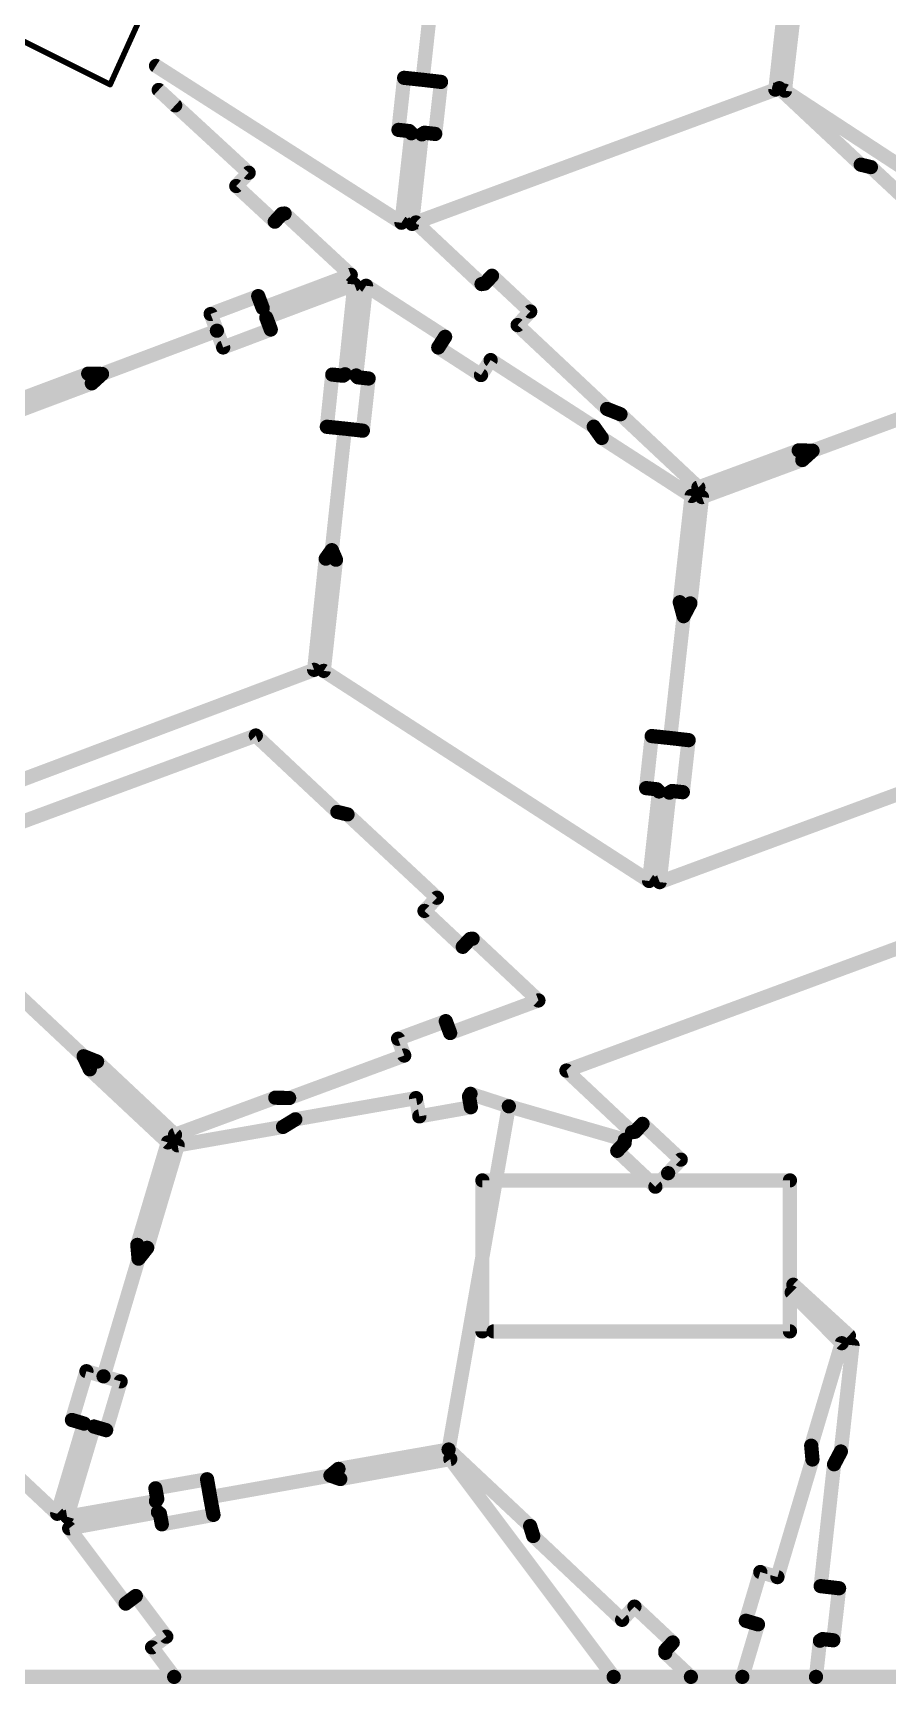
# Model space of a CAD drawing. Extents: x -0.1 to 87.3, y -0.2 to 54.9.
# Drawn here: x 21.86 to 37.15, y -0.1 to 29.42 of the extents above; entities that cross this region are included whole.
import ezdxf

# ---------------------------------------------------------------- set-up
doc = ezdxf.new("R2010")
doc.units = 0
doc.layers.add('115', color=53, linetype='CONTINUOUS')

msp = doc.modelspace()

# ---------------------------------------------------------------- linework, layer by layer
at = {"layer": '115'}
for points, const_width in [([(23.2425, 28.4938), (25.5825, 33.6562)], 0.1), ([(29.0706, 30.7587), (28.8306, 28.5797)], 0.254), ([(35.1391, 28.4037), (35.3579, 30.391)], 0.254), ([(35.3104, 28.3843), (35.541, 30.3703)], 0.254), ([(20.7025, 29.7638), (23.2425, 28.4938)], 0.1), ([(28.4534, 26.0239), (24.0638, 28.8282)], 0.254), ([(28.5007, 28.6148), (28.3996, 27.6842)], 0.254), ([(28.8306, 28.5797), (28.5007, 28.6148)], 0.254), ([(28.8306, 28.5797), (29.1602, 28.5421)], 0.254), ([(29.1602, 28.5421), (29.0565, 27.6119)], 0.254), ([(24.4064, 28.1227), (24.1119, 28.398)], 0.254), ([(24.1119, 28.398), (25.7195, 26.9172)], 0.254), ([(28.6426, 26.0031), (35.1391, 28.4037)], 0.254), ([(28.7119, 26.0289), (35.2084, 28.4295)], 0.254), ([(35.2084, 28.4295), (36.6669, 27.062)], 0.254), ([(41.1066, 24.5933), (35.3104, 28.3843)], 0.254), ([(28.3996, 27.6842), (28.5913, 27.6631)], 0.254), ([(28.6309, 27.6238), (28.4534, 26.0239)], 0.254), ([(28.5913, 27.6631), (28.6309, 27.6238)], 0.254), ([(28.8648, 27.633), (28.8175, 27.6033)], 0.254), ([(29.0565, 27.6119), (28.8648, 27.633)], 0.254), ([(28.8175, 27.6033), (28.6426, 26.0031)], 0.254), ([(36.6669, 27.062), (36.8484, 27.0188)], 0.254), ([(25.7195, 26.9172), (25.4984, 26.6804)], 0.254), ([(36.8484, 27.0188), (38.4474, 25.5285)], 0.254), ([(25.4984, 26.6804), (26.1868, 26.0424)], 0.254), ([(26.1868, 26.0424), (26.3179, 26.1839)], 0.254), ([(26.3179, 26.1839), (26.3623, 26.1883)], 0.254), ([(26.3623, 26.1883), (27.546, 25.0916)], 0.254), ([(29.8853, 24.9269), (28.7119, 26.0289)], 0.254), ([(27.546, 25.0916), (25.9709, 24.4993)], 0.254), ([(30.0725, 25.0758), (29.9406, 24.9351)], 0.254), ([(30.7562, 24.4365), (30.0725, 25.0758)], 0.254), ([(25.891, 24.7117), (25.0397, 24.3914)], 0.254), ([(25.9709, 24.4993), (25.891, 24.7117)], 0.254), ([(27.6108, 24.9194), (26.0359, 24.3267)], 0.254), ([(27.4436, 23.3145), (27.6108, 24.9194)], 0.254), ([(27.6435, 23.2931), (27.8202, 24.897)], 0.254), ([(27.8202, 24.897), (29.2337, 23.984)], 0.254), ([(29.9406, 24.9351), (29.8853, 24.9269)], 0.254), ([(25.0397, 24.3914), (25.1521, 24.0927)], 0.254), ([(30.5302, 24.1936), (30.7562, 24.4365)], 0.254), ([(25.1521, 24.0927), (23.0981, 23.3199)], 0.254), ([(25.2645, 23.794), (25.1521, 24.0927)], 0.254), ([(26.1158, 24.1143), (25.2645, 23.794)], 0.254), ([(26.0359, 24.3267), (26.1158, 24.1143)], 0.254), ([(32.1294, 22.6943), (30.5302, 24.1936)], 0.254), ([(29.2337, 23.984), (29.1106, 23.7934)], 0.254), ([(29.1106, 23.7934), (29.8747, 23.3)], 0.254), ([(29.8747, 23.3), (30.0478, 23.5681)], 0.254), ([(30.0478, 23.5681), (31.8915, 22.3777)], 0.254), ([(22.8504, 23.325), (21.061, 22.6518)], 0.254), ([(23.0981, 23.3199), (22.8504, 23.325)], 0.254), ([(23.0981, 23.3199), (22.9152, 23.1528)], 0.254), ([(27.1182, 22.375), (27.2154, 23.3085)], 0.254), ([(27.2154, 23.3085), (27.4072, 23.2885)], 0.254), ([(27.4072, 23.2885), (27.4436, 23.3145)], 0.254), ([(27.6735, 23.26), (27.6435, 23.2931)], 0.254), ([(27.8652, 23.2389), (27.6735, 23.26)], 0.254), ([(27.7625, 22.306), (27.8652, 23.2389)], 0.254), ([(22.9152, 23.1528), (21.1258, 22.4796)], 0.254), ([(32.3699, 22.5992), (32.1294, 22.6943)], 0.254), ([(37.8633, 22.7074), (35.8048, 21.9467)], 0.254), ([(27.4406, 22.3427), (27.1182, 22.375)], 0.254), ([(27.2077, 20.1694), (27.4406, 22.3427)], 0.254), ([(27.4406, 22.3427), (27.7625, 22.306)], 0.254), ([(31.8915, 22.3777), (32.0348, 22.1756)], 0.254), ([(33.7638, 21.2906), (32.3699, 22.5992)], 0.254), ([(32.0348, 22.1756), (33.641, 21.1386)], 0.254), ([(35.5572, 21.9533), (33.7638, 21.2906)], 0.254), ([(35.6209, 21.7807), (33.8276, 21.118)], 0.254), ([(35.8048, 21.9467), (35.5572, 21.9533)], 0.254), ([(35.8048, 21.9467), (35.6209, 21.7807)], 0.254), ([(33.641, 21.1386), (33.4304, 19.2383)], 0.254), ([(33.8276, 21.118), (33.6196, 19.2175)], 0.254), ([(26.8917, 18.0293), (27.0988, 20.0178)], 0.254), ([(27.0631, 18.0109), (27.282, 19.9982)], 0.254), ([(27.0988, 20.0178), (27.2077, 20.1694)], 0.254), ([(27.282, 19.9982), (27.2077, 20.1694)], 0.254), ([(33.4304, 19.2383), (33.4987, 18.9889)], 0.254), ([(33.6196, 19.2175), (33.4987, 18.9889)], 0.254), ([(33.4987, 18.9889), (33.2587, 16.8099)], 0.254), ([(20.4094, 15.5905), (26.8917, 18.0293)], 0.254), ([(32.8815, 14.2541), (27.0631, 18.0109)], 0.254), ([(19.3513, 14.4545), (25.8478, 16.8551)], 0.254), ([(25.8478, 16.8551), (27.3064, 15.4876)], 0.254), ([(32.9288, 16.8449), (32.8276, 15.9144)], 0.254), ([(33.2587, 16.8099), (32.9288, 16.8449)], 0.254), ([(33.2587, 16.8099), (33.5883, 16.7723)], 0.254), ([(33.5883, 16.7723), (33.4845, 15.842)], 0.254), ([(33.0707, 14.2332), (39.5672, 16.6338)], 0.254), ([(32.8276, 15.9144), (33.0194, 15.8933)], 0.254), ([(33.059, 15.854), (32.8815, 14.2541)], 0.254), ([(33.0194, 15.8933), (33.059, 15.854)], 0.254), ([(33.2456, 15.8334), (33.0707, 14.2332)], 0.254), ([(33.2928, 15.8632), (33.2456, 15.8334)], 0.254), ([(33.4845, 15.842), (33.2928, 15.8632)], 0.254), ([(27.3064, 15.4876), (27.4879, 15.4444)], 0.254), ([(27.4879, 15.4444), (29.0868, 13.9541)], 0.254), ([(29.0868, 13.9541), (28.8643, 13.7186)], 0.254), ([(28.8643, 13.7186), (29.549, 13.0766)], 0.254), ([(29.549, 13.0766), (29.6809, 13.2173)], 0.254), ([(29.6809, 13.2173), (29.7253, 13.2215)], 0.254), ([(29.7253, 13.2215), (30.9025, 12.1178)], 0.254), ([(31.4031, 10.8641), (37.8997, 13.2647)], 0.254), ([(22.7689, 11.1199), (21.1697, 12.6192)], 0.254), ([(30.9025, 12.1178), (29.324, 11.5348)], 0.254), ([(29.2453, 11.7476), (28.3922, 11.4323)], 0.254), ([(29.324, 11.5348), (29.2453, 11.7476)], 0.254), ([(28.3922, 11.4323), (28.5028, 11.133)], 0.254), ([(22.8792, 10.886), (22.7689, 11.1199)], 0.254), ([(23.0094, 11.0248), (22.7689, 11.1199)], 0.254), ([(28.5028, 11.133), (26.4442, 10.3723)], 0.254), ([(24.2749, 9.5793), (22.8792, 10.886)], 0.254), ([(24.4032, 9.7162), (23.0094, 11.0248)], 0.254), ([(32.5766, 9.7622), (31.4031, 10.8641)], 0.254), ([(26.1966, 10.3789), (24.4032, 9.7162)], 0.254), ([(26.4442, 10.3723), (26.1966, 10.3789)], 0.254), ([(26.5547, 9.992), (28.7138, 10.3718)], 0.254), ([(28.7138, 10.3718), (28.7725, 10.0453)], 0.254), ([(28.7725, 10.0453), (29.6941, 10.2087)], 0.254), ([(30.373, 10.2253), (29.2956, 4.0877)], 0.254), ([(29.6607, 10.3986), (29.6874, 10.4477)], 0.254), ([(29.6941, 10.2087), (29.6607, 10.3986)], 0.254), ([(29.6874, 10.4477), (30.373, 10.2253)], 0.254), ([(32.4482, 9.6252), (30.373, 10.2253)], 0.254), ([(26.3344, 9.8567), (26.5547, 9.992)], 0.254), ([(32.7637, 9.911), (32.6318, 9.7703)], 0.254), ([(33.4474, 9.2717), (32.7637, 9.911)], 0.254), ([(24.4512, 9.5267), (26.3344, 9.8567)], 0.254), ([(32.4436, 9.5696), (32.4482, 9.6252)], 0.254), ([(32.6318, 9.7703), (32.5766, 9.7622)], 0.254), ([(23.729, 7.747), (24.2749, 9.5793)], 0.254), ([(23.9053, 7.6944), (24.4512, 9.5267)], 0.254), ([(32.3117, 9.4289), (32.4436, 9.5696)], 0.254), ([(32.9937, 8.7877), (32.3117, 9.4289)], 0.254), ([(33.2215, 9.0289), (32.9937, 8.7877)], 0.254), ([(33.2215, 9.0289), (33.4474, 9.2717)], 0.254), ([(35.4, 8.9), (29.9, 8.9)], 0.254), ([(29.9, 8.9), (29.9, 6.2)], 0.254), ([(35.4, 6.2), (35.4, 8.9)], 0.254), ([(23.7515, 7.5003), (23.729, 7.747)], 0.254), ([(23.7515, 7.5003), (23.9053, 7.6944)], 0.254), ([(23.1249, 5.397), (23.7515, 7.5003)], 0.254), ([(36.4551, 6.1258), (35.4612, 7.0344)], 0.254), ([(36.3267, 5.9889), (35.431, 6.8956)], 0.254), ([(30.1, 6.2), (35.4, 6.2)], 0.254), ([(35.7808, 4.1566), (36.3267, 5.9889)], 0.254), ([(36.5188, 5.9532), (36.3108, 4.0527)], 0.254), ([(22.5594, 4.6165), (22.8191, 5.4882)], 0.254), ([(22.8191, 5.4882), (23.1249, 5.397)], 0.254), ([(23.4308, 5.3059), (23.1249, 5.397)], 0.254), ([(23.1711, 4.4342), (23.4308, 5.3059)], 0.254), ([(22.7768, 4.5517), (22.5594, 4.6165)], 0.254), ([(22.2966, 2.9389), (22.7768, 4.5517)], 0.254), ([(22.473, 2.8864), (22.9536, 4.499)], 0.254), ([(22.9536, 4.499), (23.1711, 4.4342)], 0.254), ([(21.1195, 4.0426), (22.2966, 2.9389)], 0.254), ([(29.2956, 4.0877), (27.3265, 3.7414)], 0.254), ([(29.2956, 4.0877), (30.7541, 2.7202)], 0.254), ([(35.8033, 3.9099), (35.7808, 4.1566)], 0.254), ([(36.3108, 4.0527), (36.1899, 3.8241)], 0.254), ([(27.3265, 3.7414), (27.183, 3.6221)], 0.254), ([(29.3259, 3.918), (27.3589, 3.5601)], 0.254), ([(32.2482, 0.0227), (29.3259, 3.918)], 0.254), ([(35.1767, 1.8067), (35.8033, 3.9099)], 0.254), ([(36.1899, 3.8241), (35.95, 1.6451)], 0.254), ([(24.9765, 3.5565), (24.0521, 3.3939)], 0.254), ([(25.0313, 3.2372), (24.9765, 3.5565)], 0.254), ([(27.183, 3.6221), (25.0313, 3.2372)], 0.254), ([(27.3589, 3.5601), (27.183, 3.6221)], 0.254), ([(24.0622, 3.1659), (22.473, 2.8864)], 0.254), ([(24.0521, 3.3939), (24.0855, 3.204)], 0.254), ([(24.0855, 3.204), (24.0622, 3.1659)], 0.254), ([(25.0313, 3.2372), (25.0906, 2.9186)], 0.254), ([(24.0976, 2.9679), (22.5101, 2.6791)], 0.254), ([(24.1327, 2.9403), (24.0976, 2.9679)], 0.254), ([(24.1672, 2.7506), (24.1327, 2.9403)], 0.254), ([(25.0906, 2.9186), (24.1672, 2.7506)], 0.254), ([(22.5101, 2.6791), (23.5201, 1.3331)], 0.254), ([(30.7541, 2.7202), (30.809, 2.5419)], 0.254), ([(30.809, 2.5419), (32.3991, 1.0422)], 0.254), ([(34.6112, 1.0261), (34.8709, 1.8978)], 0.254), ([(34.8709, 1.8978), (35.1767, 1.8067)], 0.254), ([(35.95, 1.6451), (36.2796, 1.6075)], 0.254), ([(23.5201, 1.3331), (23.7016, 1.4693)], 0.254), ([(23.7016, 1.4693), (24.2474, 0.7417)], 0.254), ([(36.2796, 1.6075), (36.1758, 0.6773)], 0.254), ([(32.3991, 1.0422), (32.6198, 1.2795)], 0.254), ([(32.6198, 1.2795), (33.3045, 0.6375)], 0.254), ([(34.5492, 0.0227), (34.8287, 0.9613)], 0.254), ([(34.8287, 0.9613), (34.6112, 1.0261)], 0.254), ([(24.2474, 0.7417), (23.9921, 0.5502)], 0.254), ([(23.9921, 0.5502), (24.3879, 0.0227)], 0.254), ([(33.1726, 0.4968), (33.1713, 0.4522)], 0.254), ([(33.3045, 0.6375), (33.1726, 0.4968)], 0.254), ([(35.9369, 0.6687), (35.8662, 0.0227)], 0.254), ([(35.9841, 0.6984), (35.9369, 0.6687)], 0.254), ([(36.1758, 0.6773), (35.9841, 0.6984)], 0.254), ([(33.1713, 0.4522), (33.6294, 0.0227)], 0.254), ([(7.315, 0.025), (60.25, 0.025)], 0.254), ([(14.179, 0.0227), (24.3879, 0.0227)], 0.254), ([(24.3879, 0.0227), (32.2482, 0.0227)], 0.254), ([(32.2482, 0.0227), (33.6294, 0.0227)], 0.254), ([(33.6294, 0.0227), (34.5492, 0.0227)], 0.254), ([(34.5492, 0.0227), (35.8662, 0.0227)], 0.254), ([(35.8662, 0.0227), (38.3443, 0.0227)], 0.254)]:
    msp.add_lwpolyline(points, dxfattribs=dict(at, const_width=const_width))
for points, const_width in [([(24.0979, 28.8817, 1), (24.0296, 28.7747)], 0.127), ([(28.5074, 28.6779, 1), (28.494, 28.5516)], 0.127), ([(28.5639, 28.6079, 1), (28.4376, 28.6216)], 0.127), ([(28.8378, 28.6428, 1), (28.8234, 28.5166)], 0.127), ([(28.7675, 28.5867, 1), (28.8937, 28.5728)], 0.127), ([(28.8239, 28.5166, 1), (28.8373, 28.6429)], 0.127), ([(29.2233, 28.5351, 1), (29.0971, 28.5492)], 0.127), ([(29.153, 28.479, 1), (29.1674, 28.6052)], 0.127), ([(23.2197, 28.5041, 1), (23.2653, 28.4834)], 0.05), ([(23.2313, 28.4714, 1), (23.2537, 28.5161)], 0.05), ([(24.1549, 28.4447, 1), (24.0688, 28.3513)], 0.127), ([(24.1552, 28.4444, 1), (24.0685, 28.3516)], 0.127), ([(35.076, 28.4106, 1), (35.2022, 28.3967)], 0.127), ([(35.1611, 28.3441, 1), (35.1171, 28.4632)], 0.127), ([(35.2518, 28.4758, 1), (35.165, 28.3832)], 0.127), ([(35.2304, 28.37, 1), (35.1864, 28.4891)], 0.127), ([(35.3452, 28.4374, 1), (35.2757, 28.3311)], 0.127), ([(35.2473, 28.3916, 1), (35.3735, 28.377)], 0.127), ([(24.363, 28.0763, 1), (24.4497, 28.1691)], 0.127), ([(28.3364, 27.6911, 1), (28.4627, 27.6774)], 0.127), ([(28.4065, 27.7473, 1), (28.3926, 27.6211)], 0.127), ([(28.6359, 27.7082, 1), (28.5466, 27.618)], 0.127), ([(28.694, 27.6168, 1), (28.5678, 27.6308)], 0.127), ([(28.5843, 27.6, 1), (28.5982, 27.7262)], 0.127), ([(28.8717, 27.6961, 1), (28.8578, 27.5699)], 0.127), ([(28.8986, 27.5792, 1), (28.8309, 27.6867)], 0.127), ([(28.5862, 27.5787, 1), (28.6756, 27.6689)], 0.127), ([(28.7837, 27.657, 1), (28.8513, 27.5495)], 0.127), ([(28.8806, 27.5964, 1), (28.7544, 27.6102)], 0.127), ([(28.9933, 27.6189, 1), (29.1196, 27.6048)], 0.127), ([(29.0495, 27.5488, 1), (29.0634, 27.675)], 0.127), ([(36.6816, 27.1238, 1), (36.6522, 27.0003)], 0.127), ([(36.6235, 27.0157, 1), (36.7104, 27.1084)], 0.127), ([(25.7659, 26.8738, 1), (25.6731, 26.9605)], 0.127), ([(25.6765, 26.8705, 1), (25.7626, 26.9639)], 0.127), ([(36.8917, 27.0652, 1), (36.8051, 26.9723)], 0.127), ([(36.8337, 26.957, 1), (36.8631, 27.0805)], 0.127), ([(25.5415, 26.7269, 1), (25.4552, 26.6338)], 0.127), ([(25.452, 26.7237, 1), (25.5448, 26.637)], 0.127), ([(26.3116, 26.2471, 1), (26.3242, 26.1207)], 0.127), ([(26.3645, 26.1408, 1), (26.2714, 26.2271)], 0.127), ([(26.4055, 26.2349, 1), (26.3192, 26.1418)], 0.127), ([(26.3686, 26.1251, 1), (26.356, 26.2515)], 0.127), ([(26.1403, 26.0856, 1), (26.2334, 25.9993)], 0.127), ([(26.1437, 25.9959, 1), (26.23, 26.089)], 0.127), ([(28.3903, 26.0309, 1), (28.5165, 26.0169)], 0.127), ([(28.4192, 25.9704, 1), (28.4876, 26.0774)], 0.127), ([(28.6205, 26.0626, 1), (28.6646, 25.9435)], 0.127), ([(28.5794, 26.01, 1), (28.7057, 25.9961)], 0.127), ([(28.7553, 26.0752, 1), (28.6684, 25.9826)], 0.127), ([(28.6899, 26.0885, 1), (28.7339, 25.9693)], 0.127), ([(27.5028, 25.045, 1), (27.5891, 25.1382)], 0.127), ([(27.5683, 25.0322, 1), (27.5236, 25.1511)], 0.127), ([(30.1158, 25.1222, 1), (30.0291, 25.0294)], 0.127), ([(30.1188, 25.0323, 1), (30.0261, 25.1192)], 0.127), ([(25.9505, 24.734, 1), (25.8316, 24.6893)], 0.127), ([(25.9134, 24.6522, 1), (25.8687, 24.7711)], 0.127), ([(27.6739, 24.9128, 1), (27.5476, 24.926)], 0.127), ([(27.6331, 24.86, 1), (27.5884, 24.9788)], 0.127), ([(27.8546, 24.9503, 1), (27.7857, 24.8436)], 0.127), ([(27.8833, 24.89, 1), (27.757, 24.9039)], 0.127), ([(29.876, 24.9898, 1), (29.8946, 24.8641)], 0.127), ([(29.8418, 24.8807, 1), (29.9288, 24.9732)], 0.127), ([(29.8942, 24.9785, 1), (29.9869, 24.8917)], 0.127), ([(29.9498, 24.8723, 1), (29.9313, 24.9979)], 0.127), ([(25.0992, 24.4137, 1), (24.9803, 24.369)], 0.127), ([(25.0174, 24.4508, 1), (25.0621, 24.3319)], 0.127), ([(25.9486, 24.5587, 1), (25.9933, 24.4399)], 0.127), ([(25.9115, 24.4769, 1), (26.0303, 24.5217)], 0.127), ([(30.8027, 24.3933, 1), (30.7097, 24.4798)], 0.127), ([(30.7128, 24.3901, 1), (30.7995, 24.4829)], 0.127), ([(25.2115, 24.1151, 1), (25.0927, 24.0703)], 0.127), ([(25.1745, 24.0333, 1), (25.1297, 24.1521)], 0.127), ([(26.0953, 24.349, 1), (25.9764, 24.3043)], 0.127), ([(26.0135, 24.3861, 1), (26.0582, 24.2672)], 0.127), ([(26.1381, 24.0549, 1), (26.0934, 24.1737)], 0.127), ([(30.5737, 24.24, 1), (30.4868, 24.1473)], 0.127), ([(30.4837, 24.2369, 1), (30.5767, 24.1504)], 0.127), ([(25.0927, 24.0703, 1), (25.2115, 24.1151)], 0.127), ([(25.2421, 23.8534, 1), (25.2868, 23.7346)], 0.127), ([(26.0563, 24.0919, 1), (26.1752, 24.1366)], 0.127), ([(29.1451, 23.8467, 1), (29.0762, 23.74)], 0.127), ([(29.287, 23.9496, 1), (29.1804, 24.0184)], 0.127), ([(29.1992, 23.9307, 1), (29.2682, 24.0373)], 0.127), ([(25.205, 23.7716, 1), (25.3239, 23.8164)], 0.127), ([(29.0573, 23.8278, 1), (29.164, 23.7589)], 0.127), ([(30.0823, 23.6214, 1), (30.0134, 23.5148)], 0.127), ([(30.1012, 23.5337, 1), (29.9945, 23.6025)], 0.127), ([(22.8517, 23.3885, 1), (22.8491, 23.2616)], 0.127), ([(22.8728, 23.2656, 1), (22.828, 23.3845)], 0.127), ([(23.0757, 23.3794, 1), (23.1204, 23.2605)], 0.127), ([(23.1409, 23.273, 1), (23.0552, 23.3668)], 0.127), ([(23.0968, 23.2564, 1), (23.0994, 23.3834)], 0.127), ([(27.222, 23.3717, 1), (27.2088, 23.2454)], 0.127), ([(27.2786, 23.3019, 1), (27.1523, 23.3151)], 0.127), ([(27.3703, 23.3402, 1), (27.4442, 23.2369)], 0.127), ([(27.3804, 23.3211, 1), (27.5067, 23.3079)], 0.127), ([(27.4007, 23.2254, 1), (27.4138, 23.3517)], 0.127), ([(27.4805, 23.2628, 1), (27.4066, 23.3662)], 0.127), ([(27.6905, 23.3357, 1), (27.5965, 23.2504)], 0.127), ([(27.5804, 23.3, 1), (27.7066, 23.2861)], 0.127), ([(27.6805, 23.3231, 1), (27.6666, 23.1969)], 0.127), ([(27.6265, 23.2173, 1), (27.7205, 23.3027)], 0.127), ([(27.9283, 23.2319, 1), (27.8021, 23.2459)], 0.127), ([(27.8583, 23.1758, 1), (27.8722, 23.302)], 0.127), ([(29.8214, 23.3345, 1), (29.9281, 23.2656)], 0.127), ([(29.8403, 23.2467, 1), (29.9092, 23.3534)], 0.127), ([(22.8724, 23.1997, 1), (22.958, 23.1059)], 0.127), ([(22.9376, 23.0934, 1), (22.8928, 23.2123)], 0.127), ([(32.1528, 22.7533, 1), (32.1061, 22.6352)], 0.127), ([(32.086, 22.6479, 1), (32.1729, 22.7406)], 0.127), ([(27.1245, 22.4382, 1), (27.1118, 22.3118)], 0.127), ([(27.055, 22.3816, 1), (27.1813, 22.3684)], 0.127), ([(27.4478, 22.4058, 1), (27.4334, 22.2796)], 0.127), ([(27.5037, 22.3359, 1), (27.3774, 22.3495)], 0.127), ([(27.4342, 22.2795, 1), (27.4469, 22.4059)], 0.127), ([(31.9433, 22.4144, 1), (31.8397, 22.3409)], 0.127), ([(31.8571, 22.3243, 1), (31.9259, 22.431)], 0.127), ([(32.4134, 22.6455, 1), (32.3265, 22.5529)], 0.127), ([(32.3466, 22.5402, 1), (32.3933, 22.6583)], 0.127), ([(27.6994, 22.3129, 1), (27.8256, 22.299)], 0.127), ([(27.7553, 22.2429, 1), (27.7697, 22.369)], 0.127), ([(32.0693, 22.229, 1), (32.0004, 22.1223)], 0.127), ([(31.983, 22.1389, 1), (32.0866, 22.2124)], 0.127), ([(35.5588, 22.0168, 1), (35.5555, 21.8898)], 0.127), ([(35.5792, 21.8937, 1), (35.5351, 22.0129)], 0.127), ([(35.5784, 21.8278, 1), (35.6635, 21.7336)], 0.127), ([(35.6429, 21.7211, 1), (35.5989, 21.8403)], 0.127), ([(35.7828, 22.0063, 1), (35.8268, 21.8872)], 0.127), ([(35.8473, 21.8996, 1), (35.7622, 21.9938)], 0.127), ([(35.8031, 21.8832, 1), (35.8065, 22.0102)], 0.127), ([(33.7041, 21.1316, 1), (33.5779, 21.1456)], 0.127), ([(33.6065, 21.0852, 1), (33.6754, 21.1919)], 0.127), ([(33.7418, 21.3502, 1), (33.7858, 21.231)], 0.127), ([(33.7203, 21.2443, 1), (33.8073, 21.3369)], 0.127), ([(33.8056, 21.1776, 1), (33.8496, 21.0585)], 0.127), ([(33.8907, 21.1111, 1), (33.7644, 21.1249)], 0.127), ([(27.0472, 20.0549, 1), (27.1504, 19.9808)], 0.127), ([(27.162, 20.0113, 1), (27.0357, 20.0244)], 0.127), ([(27.1445, 20.1761, 1), (27.2708, 20.1626)], 0.127), ([(27.2659, 20.1946, 1), (27.1494, 20.1441)], 0.127), ([(27.2593, 20.1323, 1), (27.1561, 20.2064)], 0.127), ([(27.3451, 19.9912, 1), (27.2188, 20.0052)], 0.127), ([(27.2237, 19.9729, 1), (27.3402, 20.0235)], 0.127), ([(33.4917, 19.2551, 1), (33.3692, 19.2215)], 0.127), ([(33.3673, 19.2453, 1), (33.4935, 19.2313)], 0.127), ([(33.5564, 19.2244, 1), (33.6827, 19.2106)], 0.127), ([(33.6757, 19.1878, 1), (33.5634, 19.2472)], 0.127), ([(33.4425, 19.0186, 1), (33.5548, 18.9592)], 0.127), ([(33.5618, 18.9819, 1), (33.4356, 18.9959)], 0.127), ([(33.4374, 18.9721, 1), (33.5599, 19.0057)], 0.127), ([(26.8285, 18.0358, 1), (26.9548, 18.0227)], 0.127), ([(26.914, 17.9698, 1), (26.8693, 18.0887)], 0.127), ([(27, 18.0179, 1), (27.1262, 18.0039)], 0.127), ([(27.0975, 18.0642, 1), (27.0287, 17.9576)], 0.127), ([(25.8913, 16.9014, 1), (25.8044, 16.8088)], 0.127), ([(25.8699, 16.7955, 1), (25.8258, 16.9147)], 0.127), ([(32.9355, 16.9081, 1), (32.9221, 16.7818)], 0.127), ([(32.992, 16.8381, 1), (32.8657, 16.8518)], 0.127), ([(33.2659, 16.873, 1), (33.2515, 16.7468)], 0.127), ([(33.1956, 16.8168, 1), (33.3218, 16.8029)], 0.127), ([(33.252, 16.7467, 1), (33.2654, 16.873)], 0.127), ([(33.6514, 16.7653, 1), (33.5252, 16.7793)], 0.127), ([(33.5811, 16.7092, 1), (33.5955, 16.8354)], 0.127), ([(32.7645, 15.9213, 1), (32.8908, 15.9075)], 0.127), ([(32.8346, 15.9775, 1), (32.8207, 15.8513)], 0.127), ([(33.064, 15.9384, 1), (32.9747, 15.8482)], 0.127), ([(33.1221, 15.847, 1), (32.9959, 15.861)], 0.127), ([(33.0124, 15.8302, 1), (33.0263, 15.9564)], 0.127), ([(33.0143, 15.8089, 1), (33.1037, 15.8991)], 0.127), ([(33.2118, 15.8872, 1), (33.2794, 15.7797)], 0.127), ([(33.3087, 15.8265, 1), (33.1825, 15.8403)], 0.127), ([(33.2998, 15.9263, 1), (33.2859, 15.8)], 0.127), ([(33.3267, 15.8094, 1), (33.259, 15.9169)], 0.127), ([(33.4776, 15.7789, 1), (33.4915, 15.9052)], 0.127), ([(33.4214, 15.8491, 1), (33.5477, 15.835)], 0.127), ([(27.3211, 15.5494, 1), (27.2917, 15.4259)], 0.127), ([(27.2629, 15.4413, 1), (27.3498, 15.534)], 0.127), ([(27.5312, 15.4908, 1), (27.4446, 15.3979)], 0.127), ([(27.4732, 15.3826, 1), (27.5026, 15.5061)], 0.127), ([(32.8184, 14.2611, 1), (32.9446, 14.247)], 0.127), ([(32.8471, 14.2007, 1), (32.916, 14.3074)], 0.127), ([(33.0486, 14.2928, 1), (33.0927, 14.1737)], 0.127), ([(33.0075, 14.2401, 1), (33.1338, 14.2263)], 0.127), ([(29.133, 13.9104, 1), (29.0407, 13.9977)], 0.127), ([(29.0435, 13.9076, 1), (29.1301, 14.0005)], 0.127), ([(28.9077, 13.7649, 1), (28.8208, 13.6722)], 0.127), ([(28.8181, 13.7622, 1), (28.9104, 13.675)], 0.127), ([(29.675, 13.2805, 1), (29.6868, 13.1541)], 0.127), ([(29.7272, 13.1739, 1), (29.6346, 13.2607)], 0.127), ([(29.7688, 13.2678, 1), (29.6819, 13.1751)], 0.127), ([(29.7312, 13.1582, 1), (29.7194, 13.2847)], 0.127), ([(29.5026, 13.12, 1), (29.5953, 13.0332)], 0.127), ([(29.5055, 13.0303, 1), (29.5924, 13.1229)], 0.127), ([(30.859, 12.0715, 1), (30.9459, 12.1641)], 0.127), ([(30.9245, 12.0582, 1), (30.8805, 12.1774)], 0.127), ([(29.3049, 11.7696, 1), (29.1858, 11.7256)], 0.127), ([(29.2673, 11.688, 1), (29.2233, 11.8072)], 0.127), ([(28.3701, 11.4919, 1), (28.4142, 11.3728)], 0.127), ([(28.4517, 11.4543, 1), (28.3326, 11.4103)], 0.127), ([(29.302, 11.5943, 1), (29.346, 11.4752)], 0.127), ([(29.2644, 11.5127, 1), (29.3835, 11.5568)], 0.127), ([(22.8263, 11.1469, 1), (22.7115, 11.0928)], 0.127), ([(22.7922, 11.1789, 1), (22.7456, 11.0608)], 0.127), ([(22.7255, 11.0735, 1), (22.8123, 11.1662)], 0.127), ([(28.4432, 11.111, 1), (28.5623, 11.155)], 0.127), ([(28.5248, 11.0734, 1), (28.4807, 11.1925)], 0.127), ([(22.9226, 10.9323, 1), (22.8358, 10.8396)], 0.127), ([(22.8218, 10.8589, 1), (22.9367, 10.9131)], 0.127), ([(23.0528, 11.0711, 1), (22.9659, 10.9785)], 0.127), ([(22.986, 10.9658, 1), (23.0327, 11.0839)], 0.127), ([(31.3811, 10.9237, 1), (31.4251, 10.8045)], 0.127), ([(31.4466, 10.9104, 1), (31.3597, 10.8178)], 0.127), ([(26.1983, 10.4424, 1), (26.1949, 10.3154)], 0.127), ([(26.2186, 10.3193, 1), (26.1746, 10.4384)], 0.127), ([(26.4222, 10.4319, 1), (26.4662, 10.3127)], 0.127), ([(26.4425, 10.3088, 1), (26.4459, 10.4358)], 0.127), ([(28.7763, 10.383, 1), (28.6513, 10.3605)], 0.127), ([(28.7248, 10.3092, 1), (28.7028, 10.4343)], 0.127), ([(29.7233, 10.4096, 1), (29.5982, 10.3876)], 0.127), ([(29.6049, 10.4289, 1), (29.7165, 10.3684)], 0.127), ([(29.7069, 10.5081, 1), (29.6678, 10.3873)], 0.127), ([(29.7432, 10.4174, 1), (29.6315, 10.478)], 0.127), ([(29.7052, 10.1462, 1), (29.6831, 10.2712)], 0.127), ([(30.3906, 10.2863, 1), (30.3553, 10.1643)], 0.127), ([(30.4355, 10.2143, 1), (30.3104, 10.2363)], 0.127), ([(30.3534, 10.1649, 1), (30.3926, 10.2857)], 0.127), ([(26.5437, 10.0545, 1), (26.5657, 9.9295)], 0.127), ([(26.588, 9.9379, 1), (26.5215, 10.0461)], 0.127), ([(28.7614, 10.1078, 1), (28.7836, 9.9827)], 0.127), ([(28.71, 10.034, 1), (28.835, 10.0565)], 0.127), ([(29.6316, 10.1977, 1), (29.7567, 10.2197)], 0.127), ([(32.8071, 9.9574, 1), (32.7204, 9.8646)], 0.127), ([(32.81, 9.8676, 1), (32.7174, 9.9544)], 0.127), ([(24.3812, 9.7758, 1), (24.4253, 9.6566)], 0.127), ([(24.3598, 9.6699, 1), (24.4467, 9.7625)], 0.127), ([(26.3012, 9.9108, 1), (26.3676, 9.8025)], 0.127), ([(26.3454, 9.7941, 1), (26.3235, 9.9192)], 0.127), ([(32.5115, 9.62, 1), (32.3849, 9.6304)], 0.127), ([(32.4306, 9.5642, 1), (32.4658, 9.6862)], 0.127), ([(32.5673, 9.825, 1), (32.5858, 9.6993)], 0.127), ([(32.5331, 9.7159, 1), (32.6201, 9.8084)], 0.127), ([(32.5855, 9.8137, 1), (32.6781, 9.7269)], 0.127), ([(32.6411, 9.7075, 1), (32.6225, 9.8331)], 0.127), ([(24.3357, 9.5611, 1), (24.214, 9.5974)], 0.127), ([(24.2315, 9.5329, 1), (24.3183, 9.6256)], 0.127), ([(24.4402, 9.5893, 1), (24.4622, 9.4642)], 0.127), ([(24.5121, 9.5086, 1), (24.3903, 9.5448)], 0.127), ([(32.3552, 9.4751, 1), (32.2682, 9.3826)], 0.127), ([(32.2654, 9.4723, 1), (32.358, 9.3855)], 0.127), ([(32.3803, 9.5748, 1), (32.5069, 9.5644)], 0.127), ([(32.4899, 9.5262, 1), (32.3973, 9.613)], 0.127), ([(33.2676, 8.9852, 1), (33.1753, 9.0725)], 0.127), ([(33.4939, 9.2285, 1), (33.4009, 9.315)], 0.127), ([(33.4041, 9.2253, 1), (33.4908, 9.3181)], 0.127), ([(29.9, 8.9635, 1), (29.9, 8.8365)], 0.127), ([(29.9635, 8.9, 1), (29.8365, 8.9)], 0.127), ([(32.9475, 8.8314, 1), (33.0398, 8.7441)], 0.127), ([(32.9502, 8.7415, 1), (33.0372, 8.834)], 0.127), ([(33.175, 9.0721, 1), (33.268, 8.9856)], 0.127), ([(35.4635, 8.9, 1), (35.3365, 8.9)], 0.127), ([(35.4, 8.8365, 1), (35.4, 8.9635)], 0.127), ([(23.7922, 7.7527, 1), (23.6658, 7.7412)], 0.127), ([(23.6681, 7.7651, 1), (23.7899, 7.7288)], 0.127), ([(23.8445, 7.7126, 1), (23.9662, 7.6763)], 0.127), ([(23.9551, 7.655, 1), (23.8556, 7.7339)], 0.127), ([(23.7017, 7.5397, 1), (23.8013, 7.4608)], 0.127), ([(23.6883, 7.4945, 1), (23.8147, 7.506)], 0.127), ([(23.8124, 7.4821, 1), (23.6906, 7.5184)], 0.127), ([(35.504, 7.0813, 1), (35.4183, 6.9876)], 0.127), ([(35.4762, 6.9402, 1), (35.3859, 6.851)], 0.127), ([(29.8365, 6.2, 1), (29.9635, 6.2)], 0.127), ([(30.1, 6.2635, 1), (30.1, 6.1365)], 0.127), ([(35.3365, 6.2, 1), (35.4635, 6.2)], 0.127), ([(35.4, 6.1365, 1), (35.4, 6.2635)], 0.127), ([(36.4122, 6.079, 1), (36.4979, 6.1727)], 0.127), ([(36.3875, 5.9708, 1), (36.2658, 6.007)], 0.127), ([(36.2815, 5.9443, 1), (36.3718, 6.0335)], 0.127), ([(36.582, 5.9463, 1), (36.4557, 5.9601)], 0.127), ([(22.8372, 5.549, 1), (22.801, 5.4273)], 0.127), ([(22.8799, 5.47, 1), (22.7582, 5.5063)], 0.127), ([(23.143, 5.4579, 1), (23.1068, 5.3362)], 0.127), ([(23.0641, 5.4152, 1), (23.1858, 5.3789)], 0.127), ([(23.1068, 5.3362, 1), (23.143, 5.4579)], 0.127), ([(23.4916, 5.2878, 1), (23.3699, 5.324)], 0.127), ([(23.4126, 5.2451, 1), (23.4489, 5.3668)], 0.127), ([(22.5775, 4.6773, 1), (22.5413, 4.5556)], 0.127), ([(22.4985, 4.6346, 1), (22.6202, 4.5983)], 0.127), ([(22.8377, 4.5335, 1), (22.716, 4.5698)], 0.127), ([(22.7587, 4.4908, 1), (22.795, 4.6125)], 0.127), ([(22.9717, 4.5599, 1), (22.9355, 4.4381)], 0.127), ([(23.0145, 4.4809, 1), (22.8928, 4.5171)], 0.127), ([(23.1102, 4.4523, 1), (23.2319, 4.4161)], 0.127), ([(23.1529, 4.3734, 1), (23.1892, 4.4951)], 0.127), ([(29.233, 4.0987, 1), (29.3581, 4.0767)], 0.127), ([(29.339, 4.134, 1), (29.2521, 4.0414)], 0.127), ([(29.3066, 4.0252, 1), (29.2846, 4.1502)], 0.127), ([(35.844, 4.1623, 1), (35.7176, 4.1508)], 0.127), ([(35.72, 4.1747, 1), (35.8417, 4.1385)], 0.127), ([(36.367, 4.023, 1), (36.2547, 4.0824)], 0.127), ([(27.3155, 3.8039, 1), (27.3375, 3.6788)], 0.127), ([(27.367, 3.6925, 1), (27.2859, 3.7902)], 0.127), ([(29.3767, 3.9561, 1), (29.2751, 3.8799)], 0.127), ([(29.3373, 3.8555, 1), (29.3146, 3.9804)], 0.127), ([(35.7401, 3.9041, 1), (35.8665, 3.9157)], 0.127), ([(35.8642, 3.8918, 1), (35.7425, 3.928)], 0.127), ([(36.1338, 3.8538, 1), (36.2461, 3.7944)], 0.127), ([(36.253, 3.8172, 1), (36.1268, 3.8311)], 0.127), ([(36.2477, 4.0596, 1), (36.374, 4.0458)], 0.127), ([(25.0391, 3.5672, 1), (24.9139, 3.5457)], 0.127), ([(24.9875, 3.4939, 1), (24.9655, 3.619)], 0.127), ([(27.2041, 3.682, 1), (27.1618, 3.5622)], 0.127), ([(27.1424, 3.671, 1), (27.2235, 3.5733)], 0.127), ([(27.1941, 3.5596, 1), (27.1718, 3.6846)], 0.127), ([(27.3475, 3.6225, 1), (27.3703, 3.4976)], 0.127), ([(27.3378, 3.5002, 1), (27.38, 3.6199)], 0.127), ([(24.1146, 3.4049, 1), (23.9896, 3.3829)], 0.127), ([(24.0411, 3.4564, 1), (24.0631, 3.3314)], 0.127), ([(24.008, 3.1991, 1), (24.1163, 3.1327)], 0.127), ([(24.023, 3.1929, 1), (24.148, 3.215)], 0.127), ([(24.1396, 3.1708, 1), (24.0314, 3.2371)], 0.127), ([(24.0732, 3.1034, 1), (24.0512, 3.2284)], 0.127), ([(25.0938, 3.2488, 1), (24.9689, 3.2255)], 0.127), ([(25.0202, 3.2997, 1), (25.0425, 3.1746)], 0.127), ([(24.9688, 3.2264, 1), (25.0939, 3.2479)], 0.127), ([(22.2358, 2.957, 1), (22.3575, 2.9208)], 0.127), ([(22.2532, 2.8926, 1), (22.3401, 2.9852)], 0.127), ([(22.462, 2.9489, 1), (22.484, 2.8238)], 0.127), ([(22.4121, 2.9045, 1), (22.5338, 2.8682)], 0.127), ([(24.1368, 3.0178, 1), (24.0583, 2.918)], 0.127), ([(24.1951, 2.9517, 1), (24.0702, 2.929)], 0.127), ([(24.109, 2.9054, 1), (24.0862, 3.0304)], 0.127), ([(24.0934, 2.8904, 1), (24.1719, 2.9902)], 0.127), ([(25.0282, 2.907, 1), (25.153, 2.9302)], 0.127), ([(25.102, 2.8561, 1), (25.0793, 2.9811)], 0.127), ([(22.5608, 2.7172, 1), (22.4593, 2.6409)], 0.127), ([(22.4987, 2.7415, 1), (22.5214, 2.6166)], 0.127), ([(24.1558, 2.8131, 1), (24.1786, 2.6881)], 0.127), ([(24.1047, 2.7392, 1), (24.2297, 2.762)], 0.127), ([(30.8148, 2.7389, 1), (30.6934, 2.7016)], 0.127), ([(30.7107, 2.6739, 1), (30.7975, 2.7666)], 0.127), ([(30.8525, 2.5881, 1), (30.7654, 2.4957)], 0.127), ([(30.7483, 2.5232, 1), (30.8697, 2.5606)], 0.127), ([(34.889, 1.9586, 1), (34.8528, 1.8369)], 0.127), ([(34.9317, 1.8796, 1), (34.81, 1.9159)], 0.127), ([(35.1159, 1.8248, 1), (35.2376, 1.7885)], 0.127), ([(35.1586, 1.7458, 1), (35.1949, 1.8675)], 0.127), ([(35.9572, 1.7082, 1), (35.9428, 1.582)], 0.127), ([(23.7524, 1.5074, 1), (23.6508, 1.4312)], 0.127), ([(23.7397, 1.4185, 1), (23.6635, 1.5201)], 0.127), ([(35.8868, 1.6521, 1), (36.0131, 1.6381)], 0.127), ([(36.3427, 1.6005, 1), (36.2164, 1.6145)], 0.127), ([(36.2724, 1.5444, 1), (36.2867, 1.6706)], 0.127), ([(23.482, 1.3839, 1), (23.5582, 1.2823)], 0.127), ([(23.4693, 1.295, 1), (23.5709, 1.3713)], 0.127), ([(32.6632, 1.3258, 1), (32.5763, 1.2331)], 0.127), ([(32.6663, 1.2362, 1), (32.5733, 1.3227)], 0.127), ([(32.3526, 1.0855, 1), (32.4456, 0.999)], 0.127), ([(32.3555, 0.996, 1), (32.4427, 1.0884)], 0.127), ([(34.6293, 1.0869, 1), (34.5931, 0.9652)], 0.127), ([(34.5503, 1.0442, 1), (34.6721, 1.008)], 0.127), ([(34.8895, 0.9432, 1), (34.7678, 0.9794)], 0.127), ([(34.8105, 0.9004, 1), (34.8468, 1.0222)], 0.127), ([(24.0429, 0.5883, 1), (23.9413, 0.5121)], 0.127), ([(23.954, 0.601, 1), (24.0302, 0.4994)], 0.127), ([(24.1966, 0.7036, 1), (24.2982, 0.7798)], 0.127), ([(24.2855, 0.6909, 1), (24.2093, 0.7925)], 0.127), ([(33.2361, 0.495, 1), (33.1091, 0.4986)], 0.127), ([(33.1263, 0.5402, 1), (33.2189, 0.4534)], 0.127), ([(33.3508, 0.5941, 1), (33.2582, 0.6809)], 0.127), ([(33.2611, 0.5912, 1), (33.3479, 0.6838)], 0.127), ([(35.9031, 0.7224, 1), (35.9707, 0.6149)], 0.127), ([(36, 0.6617, 1), (35.8737, 0.6756)], 0.127), ([(35.9911, 0.7615, 1), (35.9772, 0.6353)], 0.127), ([(36.0179, 0.6446, 1), (35.9503, 0.7521)], 0.127), ([(36.1127, 0.6843, 1), (36.2389, 0.6702)], 0.127), ([(36.1689, 0.6141, 1), (36.1828, 0.7404)], 0.127), ([(33.2147, 0.4985, 1), (33.1279, 0.4059)], 0.127), ([(33.1078, 0.454, 1), (33.2348, 0.4504)], 0.127), ([(24.3879, 0.0862, 1), (24.3879, -0.0408)], 0.127), ([(24.3371, -0.0154, 1), (24.4387, 0.0608)], 0.127), ([(24.3879, -0.0408, 1), (24.3879, 0.0862)], 0.127), ([(32.2482, 0.0862, 1), (32.2482, -0.0408)], 0.127), ([(32.1974, -0.0154, 1), (32.299, 0.0608)], 0.127), ([(32.2482, -0.0408, 1), (32.2482, 0.0862)], 0.127), ([(33.6294, 0.0862, 1), (33.6294, -0.0408)], 0.127), ([(33.5859, -0.0236, 1), (33.6728, 0.069)], 0.127), ([(33.6294, -0.0408, 1), (33.6294, 0.0862)], 0.127), ([(34.5492, 0.0862, 1), (34.5492, -0.0408)], 0.127), ([(34.4883, 0.0408, 1), (34.61, 0.0046)], 0.127), ([(34.5492, -0.0408, 1), (34.5492, 0.0862)], 0.127), ([(35.8662, 0.0862, 1), (35.8662, -0.0408)], 0.127), ([(35.8031, 0.0296, 1), (35.9294, 0.0158)], 0.127), ([(35.8662, -0.0408, 1), (35.8662, 0.0862)], 0.127)]:
    msp.add_lwpolyline(points, format="xyb", dxfattribs=dict(at, const_width=const_width))

doc.saveas('drawing.dxf')
